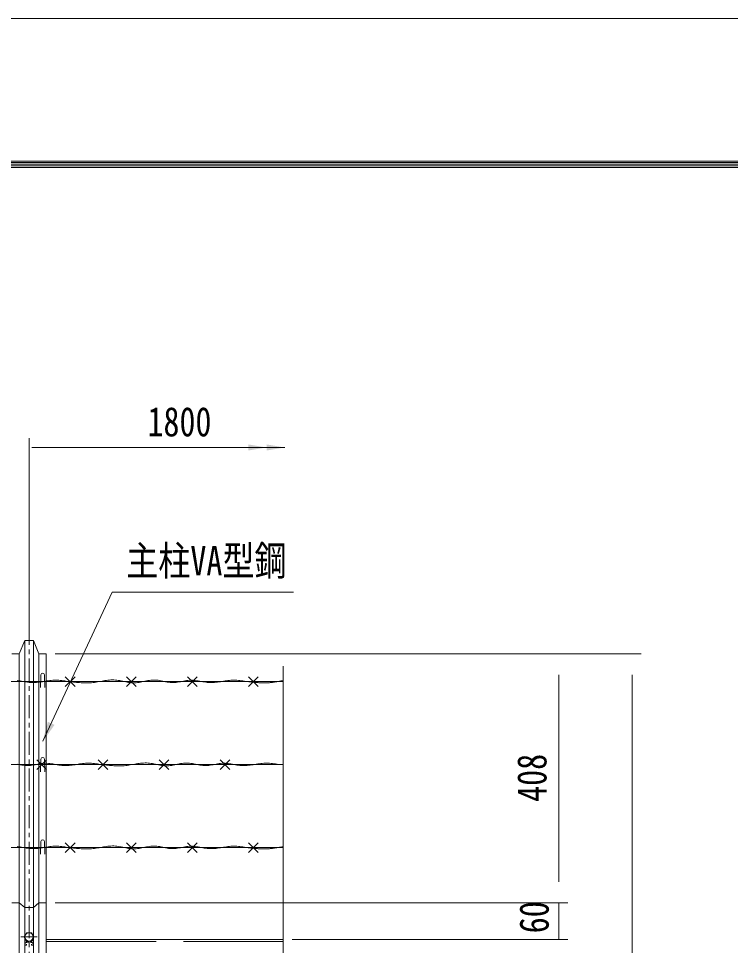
# Model space of a CAD drawing. Units: millimetres, scale not verified. Extents: x -4455 to 4455, y -3150 to 3150.
# Drawn here: x -1636 to -470, y 1633 to 3150 of the extents above; entities that cross this region are included whole.
import ezdxf
from ezdxf.enums import TextEntityAlignment as Align

# ---------------------------------------------------------------- set-up
doc = ezdxf.new("R2010")
doc.units = ezdxf.units.MM
doc.header["$LTSCALE"] = 30
for name, pattern in [('DASHED', [7.5, 6, -1.5]), ('USER1', [1.125, 0.75, -0.125, 0.125, -0.125]), ('USER2', [2, 1.25, -0.25, 0.25, -0.25]), ('USER3', [0.1875, 0.125, -0.0625])]:
    doc.linetypes.add(name, pattern=pattern)
for name, color, linetype, lineweight in [('0-0_D-STR-TXT', 3, 'Continuous', 13), ('0-1_D-BMK', 2, 'USER1', 13), ('0-3_D-STR1', 1, 'Continuous', 18), ('0-6_D-STR3', 3, 'Continuous', 13), ('0-8_D-STR2', 2, 'Continuous', 13), ('0-9_D-STR-DIM', 1, 'Continuous', 18), ('0-B_5寸法', 1, 'Continuous', 18), ('0-C_8部品', 3, 'Continuous', 18), ('1-2_D-TTL', 7, 'Continuous', 9)]:
    doc.layers.add(name, color=color, linetype=linetype, lineweight=lineweight)
doc.styles.add('ＭＳ ゴシック', font='')
doc.styles.get('ＭＳ ゴシック').set_extended_font_data('MS Gothic')

msp = doc.modelspace()

# ---------------------------------------------------------------- linework, layer by layer
at = {"layer": '0-0_D-STR-TXT', "color": 7, "lineweight": 9}
msp.add_lwpolyline([(-1185.64, 2211.29), (-1482.78, 2211.29), (-1596.25, 1967.15)], dxfattribs=at)
at = {"layer": '0-0_D-STR-TXT', "color": 7}
msp.add_solid([(-1597.22, 1965.06), (-1588.11, 1998.87), (-1577.25, 1993.82)], dxfattribs=at)
at = {"layer": '0-1_D-BMK', "linetype": 'USER2'}
msp.add_line((-1618.94, 2162.22), (-1618.94, -480.64), dxfattribs=at)
at = {"layer": '0-3_D-STR1'}
for p, q in [((-1618.94, 2142.86), (-1618.94, 2463.08)), ((-1625.94, 2131.74), (-1625.94, -457.8)), ((-1611.94, 2131.74), (-1611.94, -457.8)), ((-1634.94, 2110.24), (-1634.94, -457.8)), ((-1602.94, 2110.24), (-1602.94, -457.8)), ((-1602.94, 2110.24), (-1590.94, 2110.24)), ((-1590.94, 2110.24), (-1590.94, -457.8)), ((-1600.45, 2055.16), (-1599.7, 2075.66)), ((-1592.95, 2055.16), (-1593.7, 2075.66)), ((-1600.45, 1917.14), (-1599.7, 1937.64)), ((-1592.95, 1917.14), (-1593.7, 1937.64)), ((-1600.45, 1782.22), (-1599.7, 1802.72)), ((-1592.95, 1782.22), (-1593.7, 1802.72)), ((-1611.94, 1694.97), (-1602.94, 1702.2)), ((-1602.94, 1702.2), (-1590.94, 1702.2)), ((-1625.94, 1694.97), (-1611.94, 1694.97)), ((-1590.94, 1642.2), (-1202.77, 1642.2))]:
    msp.add_line(p, q, dxfattribs=at)
at = {"layer": '0-3_D-STR1', "linetype": 'DASHED'}
msp.add_line((-1590.94, 1639.2), (-1202.77, 1639.2), dxfattribs=at)
at = {"layer": '0-3_D-STR1'}
for points in [[(-1625.94, 2131.74), (-1634.94, 2110.24), (-1646.94, 2110.24)], [(-1625.94, 2131.74), (-1611.94, 2131.74), (-1602.94, 2110.24)], [(-1625.94, 1694.97), (-1634.94, 1702.2), (-1646.94, 1702.2)]]:
    msp.add_lwpolyline(points, dxfattribs=at)
for centre in [(-1596.7, 2075.66), (-1596.7, 1937.64), (-1596.7, 1802.72)]:
    msp.add_arc(centre, 3, 0, 180, dxfattribs=at)
at = {"layer": '0-6_D-STR3', "color": 1, "linetype": 'USER3'}
for p, q in [((-1625.19, 1643.9), (-1625.19, 1632.97)), ((-1624.36, 1642.47), (-1625.19, 1642.47)), ((-1614.69, 1640.43), (-1614.69, 1632.97)), ((-1613.51, 1642.47), (-1612.69, 1642.47)), ((-1612.69, 1643.9), (-1612.69, 1632.97)), ((-1623.19, 1637.97), (-1625.19, 1637.97)), ((-1623.19, 1638.2), (-1614.69, 1638.2)), ((-1614.69, 1637.97), (-1612.69, 1637.97)), ((-1614.69, 1632.97), (-1612.69, 1632.97))]:
    msp.add_line(p, q, dxfattribs=at)
at = {"layer": '0-6_D-STR3'}
msp.add_lwpolyline([(-1611.1, 1646.65), (-1615.02, 1653.44), (-1622.86, 1653.44), (-1626.78, 1646.65), (-1622.86, 1639.86), (-1615.02, 1639.86)], close=True, dxfattribs=at)
at = {"layer": '0-6_D-STR3', "color": 1, "linetype": 'USER3'}
msp.add_lwpolyline([(-1623.19, 1640.43), (-1623.19, 1632.97), (-1625.19, 1632.97)], dxfattribs=at)
at = {"layer": '0-6_D-STR3'}
msp.add_circle((-1618.94, 1646.65), 6.8, dxfattribs=at)
at = {"layer": '0-8_D-STR2', "color": 1}
for p, q in [((-3757.14, 2064.72), (-1202.77, 2064.72)), ((-1559.55, 2072.66), (-1543.69, 2056.79)), ((-1543.69, 2072.66), (-1559.55, 2056.79)), ((-1459.55, 2072.66), (-1443.69, 2056.79)), ((-1443.69, 2072.66), (-1459.55, 2056.79)), ((-1359.55, 2072.66), (-1343.69, 2056.79)), ((-1343.69, 2072.66), (-1359.55, 2056.79)), ((-1259.55, 2072.66), (-1243.69, 2056.79)), ((-1243.69, 2072.66), (-1259.55, 2056.79)), ((-3757.14, 1928.78), (-1202.77, 1928.78)), ((-1605.97, 1936.71), (-1590.11, 1920.85)), ((-1590.11, 1936.71), (-1605.97, 1920.85)), ((-1505.97, 1936.71), (-1490.11, 1920.85)), ((-1490.11, 1936.71), (-1505.97, 1920.85)), ((-1405.97, 1936.71), (-1390.11, 1920.85)), ((-1390.11, 1936.71), (-1405.97, 1920.85)), ((-1305.97, 1936.71), (-1290.11, 1920.85)), ((-1290.11, 1936.71), (-1305.97, 1920.85)), ((-3757.14, 1792.83), (-1202.77, 1792.83)), ((-1559.55, 1800.76), (-1543.69, 1784.9)), ((-1543.69, 1800.76), (-1559.55, 1784.9)), ((-1459.55, 1800.76), (-1443.69, 1784.9)), ((-1443.69, 1800.76), (-1459.55, 1784.9)), ((-1359.55, 1800.76), (-1343.69, 1784.9)), ((-1343.69, 1800.76), (-1359.55, 1784.9)), ((-1259.55, 1800.76), (-1243.69, 1784.9)), ((-1243.69, 1800.76), (-1259.55, 1784.9))]:
    msp.add_line(p, q, dxfattribs=at)
for points in [[(-1553.24, 2064.72), (-1555.68, 2065.09), (-1558.12, 2065.45), (-1560.57, 2065.79), (-1563.01, 2066.1), (-1565.45, 2066.38), (-1567.89, 2066.62), (-1570.33, 2066.8), (-1572.77, 2066.92), (-1575.2, 2066.97), (-1577.64, 2066.94), (-1580.08, 2066.83), (-1582.52, 2066.64), (-1584.96, 2066.37), (-1587.4, 2066.05), (-1589.83, 2065.7), (-1592.27, 2065.31), (-1594.71, 2064.92), (-1597.14, 2064.52), (-1599.58, 2064.15), (-1602.01, 2063.8), (-1604.44, 2063.49), (-1606.88, 2063.25), (-1609.31, 2063.07), (-1611.74, 2062.98), (-1614.17, 2062.99), (-1616.61, 2063.12), (-1619.04, 2063.34), (-1621.47, 2063.66), (-1623.9, 2064.03), (-1626.32, 2064.45), (-1628.75, 2064.89), (-1631.18, 2065.34), (-1633.61, 2065.76), (-1636.04, 2066.15), (-1638.47, 2066.48)], [(-1545.9, 2063.89), (-1548.35, 2064.16), (-1550.79, 2064.44), (-1553.24, 2064.72)], [(-1450.97, 2062.8), (-1453.4, 2063.04), (-1455.82, 2063.38), (-1458.24, 2063.79), (-1460.66, 2064.25), (-1463.08, 2064.75), (-1465.5, 2065.26), (-1467.92, 2065.76), (-1470.34, 2066.22), (-1472.76, 2066.64), (-1475.18, 2066.98), (-1477.61, 2067.23), (-1480.03, 2067.36), (-1482.46, 2067.38), (-1484.89, 2067.3), (-1487.31, 2067.14), (-1489.74, 2066.9), (-1492.17, 2066.6), (-1494.61, 2066.25), (-1497.04, 2065.86), (-1499.47, 2065.45), (-1501.91, 2065.03), (-1504.34, 2064.6), (-1506.78, 2064.19), (-1509.22, 2063.8), (-1511.66, 2063.45), (-1514.1, 2063.15), (-1516.54, 2062.91), (-1518.98, 2062.74), (-1521.43, 2062.62), (-1523.87, 2062.57), (-1526.32, 2062.56), (-1528.76, 2062.6), (-1531.21, 2062.69), (-1533.66, 2062.82), (-1536.1, 2062.98), (-1538.55, 2063.17), (-1541, 2063.39), (-1543.45, 2063.63), (-1545.9, 2063.89)], [(-1356.34, 2066.81), (-1358.78, 2066.59), (-1361.21, 2066.27), (-1363.64, 2065.89), (-1366.07, 2065.45), (-1368.5, 2064.99), (-1370.94, 2064.53), (-1373.37, 2064.09), (-1375.8, 2063.7), (-1378.22, 2063.37), (-1380.65, 2063.14), (-1383.08, 2063.02), (-1385.5, 2063.04), (-1387.93, 2063.21), (-1390.35, 2063.5), (-1392.77, 2063.89), (-1395.19, 2064.35), (-1397.61, 2064.86), (-1400.03, 2065.38), (-1402.45, 2065.88), (-1404.86, 2066.35), (-1407.29, 2066.75), (-1409.71, 2067.06), (-1412.13, 2067.24), (-1414.55, 2067.28), (-1416.98, 2067.18), (-1419.41, 2066.96), (-1421.83, 2066.65), (-1424.26, 2066.25), (-1426.69, 2065.8), (-1429.12, 2065.32), (-1431.55, 2064.82), (-1433.98, 2064.33), (-1436.41, 2063.86), (-1438.84, 2063.45), (-1441.27, 2063.1), (-1443.7, 2062.84), (-1446.13, 2062.7), (-1448.55, 2062.68), (-1450.97, 2062.8)], [(-1261.39, 2064.72), (-1263.83, 2065.09), (-1266.27, 2065.45), (-1268.72, 2065.79), (-1271.16, 2066.1), (-1273.6, 2066.38), (-1276.04, 2066.62), (-1278.48, 2066.8), (-1280.92, 2066.92), (-1283.35, 2066.97), (-1285.79, 2066.94), (-1288.23, 2066.83), (-1290.67, 2066.64), (-1293.11, 2066.37), (-1295.55, 2066.05), (-1297.98, 2065.7), (-1300.42, 2065.31), (-1302.86, 2064.92), (-1305.29, 2064.52), (-1307.73, 2064.15), (-1310.16, 2063.8), (-1312.59, 2063.49), (-1315.03, 2063.25), (-1317.46, 2063.07), (-1319.89, 2062.98), (-1322.32, 2062.99), (-1324.76, 2063.12), (-1327.19, 2063.34), (-1329.62, 2063.66), (-1332.05, 2064.03), (-1334.48, 2064.45), (-1336.9, 2064.89), (-1339.33, 2065.34), (-1341.76, 2065.76), (-1344.19, 2066.15), (-1346.62, 2066.48), (-1349.05, 2066.73), (-1351.48, 2066.88), (-1353.91, 2066.91), (-1356.34, 2066.81)], [(-1248.47, 2063.33), (-1249.64, 2063.44), (-1250.82, 2063.55), (-1251.99, 2063.67), (-1253.17, 2063.8), (-1254.34, 2063.92), (-1255.52, 2064.05), (-1256.69, 2064.18), (-1257.87, 2064.32), (-1259.04, 2064.45), (-1260.22, 2064.59), (-1261.39, 2064.72)], [(-1202.77, 2066.25), (-1203.94, 2066.07), (-1205.11, 2065.88), (-1206.28, 2065.68), (-1207.44, 2065.48), (-1208.61, 2065.28), (-1209.78, 2065.08), (-1210.95, 2064.87), (-1212.12, 2064.67), (-1213.29, 2064.47), (-1214.46, 2064.27), (-1215.63, 2064.08), (-1216.8, 2063.89), (-1217.97, 2063.71), (-1219.14, 2063.55), (-1220.31, 2063.39), (-1221.48, 2063.24), (-1222.65, 2063.11), (-1223.82, 2062.99), (-1225, 2062.89), (-1226.17, 2062.8), (-1227.34, 2062.72), (-1228.51, 2062.66), (-1229.69, 2062.62), (-1230.86, 2062.59), (-1232.03, 2062.57), (-1233.2, 2062.56), (-1234.38, 2062.56), (-1235.55, 2062.57), (-1236.72, 2062.6), (-1237.9, 2062.64), (-1239.07, 2062.68), (-1240.25, 2062.73), (-1241.42, 2062.8), (-1242.59, 2062.87), (-1243.77, 2062.95), (-1244.94, 2063.03), (-1246.12, 2063.12), (-1247.29, 2063.22), (-1248.47, 2063.33)], [(-1594.61, 1930.86), (-1597.04, 1930.64), (-1599.47, 1930.33), (-1601.91, 1929.94), (-1604.34, 1929.5), (-1606.77, 1929.04), (-1609.2, 1928.58), (-1611.63, 1928.14), (-1614.06, 1927.75), (-1616.49, 1927.42), (-1618.92, 1927.19), (-1621.34, 1927.07), (-1623.77, 1927.09), (-1626.19, 1927.26), (-1628.61, 1927.55), (-1631.03, 1927.94), (-1633.45, 1928.4), (-1635.87, 1928.91), (-1638.29, 1929.43)], [(-1499.66, 1928.78), (-1502.1, 1929.14), (-1504.54, 1929.5), (-1506.98, 1929.84), (-1509.42, 1930.16), (-1511.86, 1930.44), (-1514.3, 1930.67), (-1516.74, 1930.85), (-1519.18, 1930.97), (-1521.62, 1931.03), (-1524.06, 1931), (-1526.5, 1930.88), (-1528.94, 1930.69), (-1531.37, 1930.43), (-1533.81, 1930.11), (-1536.25, 1929.75), (-1538.69, 1929.37), (-1541.12, 1928.97), (-1543.56, 1928.58), (-1545.99, 1928.2), (-1548.43, 1927.85), (-1550.86, 1927.55), (-1553.29, 1927.3), (-1555.73, 1927.13), (-1558.16, 1927.04), (-1560.59, 1927.05), (-1563.02, 1927.17), (-1565.45, 1927.4), (-1567.88, 1927.71), (-1570.31, 1928.09), (-1572.74, 1928.51), (-1575.17, 1928.95), (-1577.6, 1929.39), (-1580.03, 1929.82), (-1582.46, 1930.21), (-1584.89, 1930.54), (-1587.32, 1930.79), (-1589.75, 1930.94), (-1592.18, 1930.97), (-1594.61, 1930.86)], [(-1492.31, 1927.94), (-1494.76, 1928.21), (-1497.21, 1928.49), (-1499.66, 1928.78)], [(-1397.39, 1926.86), (-1399.81, 1927.1), (-1402.23, 1927.43), (-1404.66, 1927.84), (-1407.08, 1928.31), (-1409.5, 1928.8), (-1411.92, 1929.31), (-1414.34, 1929.81), (-1416.76, 1930.28), (-1419.18, 1930.69), (-1421.6, 1931.03), (-1424.02, 1931.28), (-1426.45, 1931.41), (-1428.87, 1931.43), (-1431.3, 1931.36), (-1433.73, 1931.19), (-1436.16, 1930.95), (-1438.59, 1930.65), (-1441.02, 1930.3), (-1443.45, 1929.92), (-1445.89, 1929.51), (-1448.32, 1929.08), (-1450.76, 1928.66), (-1453.2, 1928.25), (-1455.64, 1927.86), (-1458.08, 1927.51), (-1460.52, 1927.21), (-1462.96, 1926.97), (-1465.4, 1926.79), (-1467.84, 1926.68), (-1470.29, 1926.62), (-1472.73, 1926.62), (-1475.18, 1926.66), (-1477.63, 1926.75), (-1480.07, 1926.87), (-1482.52, 1927.03), (-1484.97, 1927.23), (-1487.42, 1927.45), (-1489.86, 1927.69), (-1492.31, 1927.94)], [(-1302.76, 1930.86), (-1305.19, 1930.64), (-1307.62, 1930.33), (-1310.06, 1929.94), (-1312.49, 1929.5), (-1314.92, 1929.04), (-1317.35, 1928.58), (-1319.78, 1928.14), (-1322.21, 1927.75), (-1324.64, 1927.42), (-1327.07, 1927.19), (-1329.49, 1927.07), (-1331.92, 1927.09), (-1334.34, 1927.26), (-1336.76, 1927.55), (-1339.18, 1927.94), (-1341.6, 1928.4), (-1344.02, 1928.91), (-1346.44, 1929.43), (-1348.86, 1929.94), (-1351.28, 1930.4), (-1353.7, 1930.81), (-1356.12, 1931.11), (-1358.55, 1931.3), (-1360.97, 1931.34), (-1363.39, 1931.24), (-1365.82, 1931.02), (-1368.25, 1930.7), (-1370.68, 1930.31), (-1373.11, 1929.86), (-1375.54, 1929.37), (-1377.97, 1928.87), (-1380.4, 1928.38), (-1382.83, 1927.92), (-1385.26, 1927.5), (-1387.69, 1927.15), (-1390.11, 1926.89), (-1392.54, 1926.75), (-1394.97, 1926.73), (-1397.39, 1926.86)], [(-1207.81, 1928.78), (-1210.25, 1929.14), (-1212.69, 1929.5), (-1215.13, 1929.84), (-1217.57, 1930.16), (-1220.01, 1930.44), (-1222.45, 1930.67), (-1224.89, 1930.85), (-1227.33, 1930.97), (-1229.77, 1931.03), (-1232.21, 1931), (-1234.65, 1930.88), (-1237.09, 1930.69), (-1239.52, 1930.43), (-1241.96, 1930.11), (-1244.4, 1929.75), (-1246.84, 1929.37), (-1249.27, 1928.97), (-1251.71, 1928.58), (-1254.14, 1928.2), (-1256.58, 1927.85), (-1259.01, 1927.55), (-1261.44, 1927.3), (-1263.88, 1927.13), (-1266.31, 1927.04), (-1268.74, 1927.05), (-1271.17, 1927.17), (-1273.6, 1927.4), (-1276.03, 1927.71), (-1278.46, 1928.09), (-1280.89, 1928.51), (-1283.32, 1928.95), (-1285.75, 1929.39), (-1288.18, 1929.82), (-1290.61, 1930.21), (-1293.04, 1930.54), (-1295.47, 1930.79), (-1297.9, 1930.94), (-1300.33, 1930.97), (-1302.76, 1930.86)], [(-1553.24, 1792.83), (-1555.68, 1793.2), (-1558.12, 1793.56), (-1560.57, 1793.9), (-1563.01, 1794.21), (-1565.45, 1794.49), (-1567.89, 1794.72), (-1570.33, 1794.91), (-1572.77, 1795.03), (-1575.2, 1795.08), (-1577.64, 1795.05), (-1580.08, 1794.94), (-1582.52, 1794.74), (-1584.96, 1794.48), (-1587.4, 1794.16), (-1589.83, 1793.8), (-1592.27, 1793.42), (-1594.71, 1793.03), (-1597.14, 1792.63), (-1599.58, 1792.25), (-1602.01, 1791.91), (-1604.44, 1791.6), (-1606.88, 1791.36), (-1609.31, 1791.18), (-1611.74, 1791.09), (-1614.17, 1791.1), (-1616.61, 1791.23), (-1619.04, 1791.45), (-1621.47, 1791.76), (-1623.9, 1792.14), (-1626.32, 1792.56), (-1628.75, 1793), (-1631.18, 1793.45), (-1633.61, 1793.87), (-1636.04, 1794.26), (-1638.47, 1794.59)], [(-1545.9, 1792), (-1548.35, 1792.27), (-1550.79, 1792.55), (-1553.24, 1792.83)], [(-1450.97, 1790.91), (-1453.4, 1791.15), (-1455.82, 1791.49), (-1458.24, 1791.9), (-1460.66, 1792.36), (-1463.08, 1792.86), (-1465.5, 1793.37), (-1467.92, 1793.86), (-1470.34, 1794.33), (-1472.76, 1794.75), (-1475.18, 1795.09), (-1477.61, 1795.33), (-1480.03, 1795.47), (-1482.46, 1795.49), (-1484.89, 1795.41), (-1487.31, 1795.25), (-1489.74, 1795.01), (-1492.17, 1794.71), (-1494.61, 1794.36), (-1497.04, 1793.97), (-1499.47, 1793.56), (-1501.91, 1793.14), (-1504.34, 1792.71), (-1506.78, 1792.3), (-1509.22, 1791.91), (-1511.66, 1791.56), (-1514.1, 1791.26), (-1516.54, 1791.02), (-1518.98, 1790.84), (-1521.43, 1790.73), (-1523.87, 1790.67), (-1526.32, 1790.67), (-1528.76, 1790.71), (-1531.21, 1790.8), (-1533.66, 1790.93), (-1536.1, 1791.09), (-1538.55, 1791.28), (-1541, 1791.5), (-1543.45, 1791.74), (-1545.9, 1792)], [(-1356.34, 1794.92), (-1358.78, 1794.7), (-1361.21, 1794.38), (-1363.64, 1793.99), (-1366.07, 1793.56), (-1368.5, 1793.1), (-1370.94, 1792.64), (-1373.37, 1792.2), (-1375.8, 1791.8), (-1378.22, 1791.48), (-1380.65, 1791.24), (-1383.08, 1791.13), (-1385.5, 1791.15), (-1387.93, 1791.31), (-1390.35, 1791.61), (-1392.77, 1792), (-1395.19, 1792.46), (-1397.61, 1792.96), (-1400.03, 1793.48), (-1402.45, 1793.99), (-1404.86, 1794.46), (-1407.29, 1794.86), (-1409.71, 1795.17), (-1412.13, 1795.35), (-1414.55, 1795.39), (-1416.98, 1795.29), (-1419.41, 1795.07), (-1421.83, 1794.75), (-1424.26, 1794.36), (-1426.69, 1793.91), (-1429.12, 1793.43), (-1431.55, 1792.93), (-1433.98, 1792.43), (-1436.41, 1791.97), (-1438.84, 1791.55), (-1441.27, 1791.21), (-1443.7, 1790.95), (-1446.13, 1790.8), (-1448.55, 1790.79), (-1450.97, 1790.91)], [(-1261.39, 1792.83), (-1263.83, 1793.2), (-1266.27, 1793.56), (-1268.72, 1793.9), (-1271.16, 1794.21), (-1273.6, 1794.49), (-1276.04, 1794.72), (-1278.48, 1794.91), (-1280.92, 1795.03), (-1283.35, 1795.08), (-1285.79, 1795.05), (-1288.23, 1794.94), (-1290.67, 1794.74), (-1293.11, 1794.48), (-1295.55, 1794.16), (-1297.98, 1793.8), (-1300.42, 1793.42), (-1302.86, 1793.03), (-1305.29, 1792.63), (-1307.73, 1792.25), (-1310.16, 1791.91), (-1312.59, 1791.6), (-1315.03, 1791.36), (-1317.46, 1791.18), (-1319.89, 1791.09), (-1322.32, 1791.1), (-1324.76, 1791.23), (-1327.19, 1791.45), (-1329.62, 1791.76), (-1332.05, 1792.14), (-1334.48, 1792.56), (-1336.9, 1793), (-1339.33, 1793.45), (-1341.76, 1793.87), (-1344.19, 1794.26), (-1346.62, 1794.59), (-1349.05, 1794.84), (-1351.48, 1794.99), (-1353.91, 1795.02), (-1356.34, 1794.92)], [(-1248.47, 1791.44), (-1249.64, 1791.55), (-1250.82, 1791.66), (-1251.99, 1791.78), (-1253.17, 1791.9), (-1254.34, 1792.03), (-1255.52, 1792.16), (-1256.69, 1792.29), (-1257.87, 1792.42), (-1259.04, 1792.56), (-1260.22, 1792.7), (-1261.39, 1792.83)], [(-1202.77, 1794.36), (-1203.94, 1794.17), (-1205.11, 1793.98), (-1206.28, 1793.79), (-1207.44, 1793.59), (-1208.61, 1793.39), (-1209.78, 1793.18), (-1210.95, 1792.98), (-1212.12, 1792.78), (-1213.29, 1792.57), (-1214.46, 1792.38), (-1215.63, 1792.19), (-1216.8, 1792), (-1217.97, 1791.82), (-1219.14, 1791.65), (-1220.31, 1791.49), (-1221.48, 1791.35), (-1222.65, 1791.22), (-1223.82, 1791.1), (-1225, 1790.99), (-1226.17, 1790.91), (-1227.34, 1790.83), (-1228.51, 1790.77), (-1229.69, 1790.73), (-1230.86, 1790.69), (-1232.03, 1790.67), (-1233.2, 1790.66), (-1234.38, 1790.67), (-1235.55, 1790.68), (-1236.72, 1790.71), (-1237.9, 1790.74), (-1239.07, 1790.79), (-1240.25, 1790.84), (-1241.42, 1790.9), (-1242.59, 1790.98), (-1243.77, 1791.05), (-1244.94, 1791.14), (-1246.12, 1791.23), (-1247.29, 1791.33), (-1248.47, 1791.44)]]:
    msp.add_lwpolyline(points, dxfattribs=at)
at = {"layer": '0-9_D-STR-DIM'}
for p, q in [((-1575.94, 2110.24), (-736.2, 2110.24)), ((-1575.94, 2110.24), (-616.2, 2110.24)), ((-751.2, 1736.7), (-751.2, 2075.74)), ((-631.2, 2075.74), (-631.2, -123.3)), ((-751.2, 1736.7), (-751.2, 1771.2)), ((-1575.94, 1702.2), (-736.2, 1702.2)), ((-1575.94, 1702.2), (-736.2, 1702.2)), ((-751.2, 1642.2), (-751.2, 1702.2)), ((-1187.77, 1642.2), (-976.2, 1642.2)), ((-1187.77, 1642.2), (-856.2, 1642.2)), ((-1187.77, 1642.2), (-736.2, 1642.2)), ((-1187.77, 1642.2), (-736.2, 1642.2))]:
    msp.add_line(p, q, dxfattribs=at)
at = {"layer": '0-9_D-STR-DIM', "color": 4, "lineweight": 13}
msp.add_line((-1202.77, 2089.9), (-1202.77, 849.05), dxfattribs=at)
at = {"layer": '0-B_5寸法'}
for p, q in [((-1614.51, 2448.08), (-1227.58, 2448.08)), ((-1286.14, 2448.08), (-1231.51, 2448.08)), ((-1219.54, 2448.08), (-1261.38, 2448.08)), ((-1254.6, 2448.08), (-1199.97, 2448.08))]:
    msp.add_line(p, q, dxfattribs=at)
for points in [[(-1259.97, 2453.08), (-1259.97, 2443.08), (-1229.97, 2448.08)], [(-1229.97, 2453.08), (-1229.97, 2443.08), (-1199.97, 2448.08)]]:
    msp.add_solid(points, dxfattribs=at)
at = {"layer": '0-C_8部品', "color": 1, "linetype": 'USER2'}
msp.add_line((-1632.37, 1646.65), (-1605.49, 1646.65), dxfattribs=at)
at = {"layer": '1-2_D-TTL', "color": 2, "lineweight": 18}
msp.add_lwpolyline([(-4454.55, 3150.43), (4455.14, 3150.43), (4455.14, -3150), (-4454.55, -3150)], close=True, dxfattribs=at)
at = {"layer": '1-2_D-TTL'}
for points in [[(-4168.17, 2917.08), (4168.76, 2917.08), (4168.76, -2916.65), (-4168.17, -2916.65)], [(-4165.52, 2914.43), (4166.11, 2914.43), (4166.11, -2914), (-4165.52, -2914)], [(-4162.87, 2911.78), (4163.46, 2911.78), (4163.46, -2911.34), (-4162.87, -2911.34)], [(-4160.21, 2909.13), (4160.81, 2909.13), (4160.81, -2908.69), (-4160.21, -2908.69)], [(-4157.56, 2906.48), (4158.15, 2906.48), (4158.15, -2906.04), (-4157.56, -2906.04)]]:
    msp.add_lwpolyline(points, close=True, dxfattribs=at)

# ---------------------------------------------------------------- texts
at = {"layer": '0-0_D-STR-TXT', "style": 'ＭＳ ゴシック', "width": 0.8}
msp.add_text('主柱VA型鋼', height=48.17, dxfattribs=at).set_placement((-1459.86, 2224), align=Align.BOTTOM_LEFT)
at = {"layer": '0-9_D-STR-DIM', "color": 3, "style": 'ＭＳ ゴシック', "width": 0.8}
for s, p in [('408', (-756.95, 1867.72)), ('60', (-753.32, 1652.49))]:
    msp.add_text(s, height=48.17, rotation=90, dxfattribs=at).set_placement(p, align=Align.BOTTOM_LEFT)
at = {"layer": '0-B_5寸法', "color": 3, "style": 'ＭＳ ゴシック', "width": 0.8}
msp.add_text('1800', height=48.17, dxfattribs=at).set_placement((-1425.04, 2451.75), align=Align.BOTTOM_LEFT)

doc.saveas('drawing.dxf')
